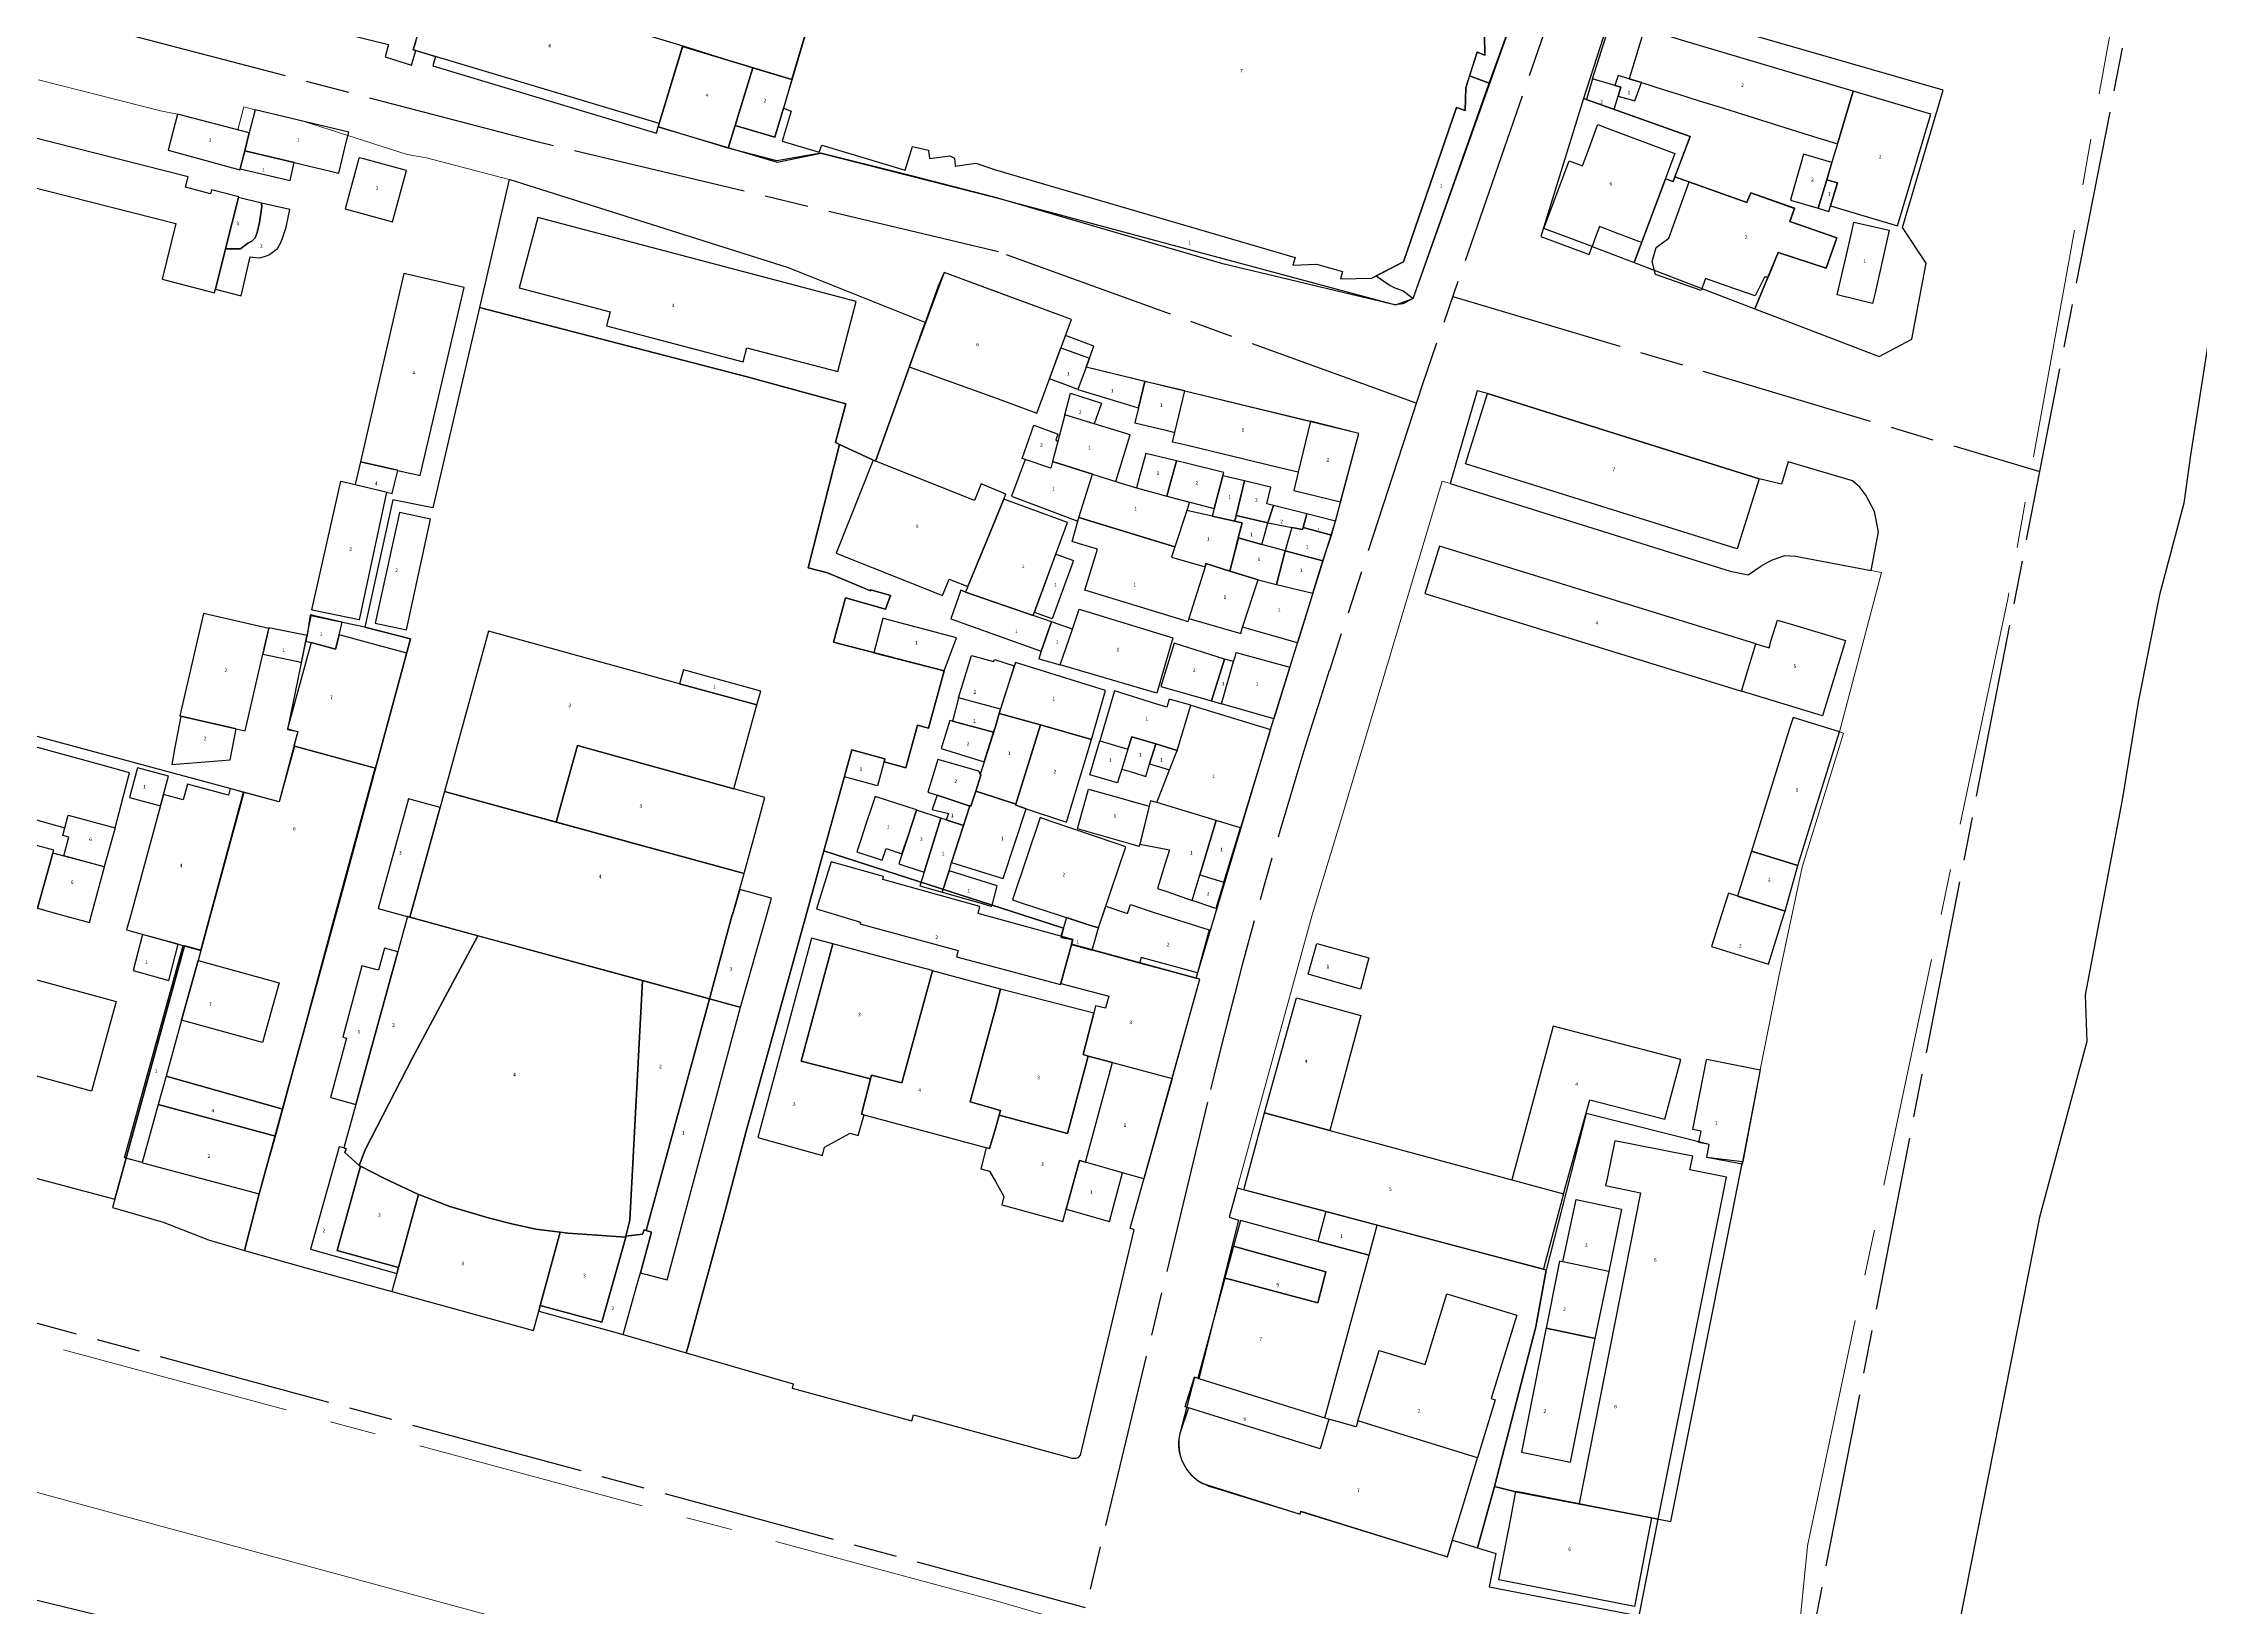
# Model space of a CAD drawing. Header units: millimetres. Extents: x 125232 to 134072, y 142885 to 152835.
# Drawn here: x 130368.9 to 130666, y 146904.5 to 147120.1 of the extents above; entities that cross this region are included whole.
import ezdxf
from ezdxf.enums import TextEntityAlignment as Align

# ---------------------------------------------------------------- set-up
doc = ezdxf.new("R2010")
doc.units = ezdxf.units.MM
doc.linetypes.add('ACAD_ISO08W100', pattern=[36, 24, -3, 6, -3])
doc.linetypes.add('CENTER', pattern=[50.8, 31.75, -6.35, 6.35, -6.35])
for name, color, linetype in [('buildings', 7, 'Continuous'), ('commerce', 10, 'Continuous'), ('commerce and residence', 32, 'Continuous'), ('culture', 21, 'Continuous'), ('industry', 35, 'Continuous'), ('layers', 7, 'Continuous'), ('residence', 2, 'Continuous'), ('residence-bad', 41, 'Continuous'), ('老城北中心线', 7, 'ACAD_ISO08W100')]:
    doc.layers.add(name, color=color, linetype=linetype)
doc.layers.add('school', color=31, linetype='Continuous', lineweight=0)
doc.layers.add('super block', color=6, linetype='CENTER', lineweight=0)
doc.styles.add('层数', font='', dxfattribs={"height": 2})
doc.styles.get('层数').set_extended_font_data('FangSong_GB2312')

msp = doc.modelspace()

# ---------------------------------------------------------------- linework, layer by layer
at = {"layer": 'buildings', "linetype": 'Continuous', "flags": 128}
for points in [[(130570.48, 147131.34), (130567.36, 147121.15), (130567.43, 147118.41), (130566.35, 147118.8), (130565.31, 147115.54), (130568.01, 147114.57), (130571, 147122.75), (130573.72, 147130.31), (130573.34, 147130.43), (130570.48, 147131.34)], [(130453.72, 147109), (130419.83, 147119.15), (130423.06, 147129.89), (130441.8, 147124.24), (130456.94, 147119.68)], [(130585.71, 147126.18), (130592.49, 147124.01), (130592.15, 147122.86), (130591.68, 147121.33), (130589.94, 147121.85), (130589.3, 147121.79), (130587.31, 147115.15), (130585.76, 147115.61), (130585.34, 147114.22), (130582.26, 147115.15)], [(130618.13, 147113.46), (130594.49, 147120.49), (130591.68, 147121.33), (130589.94, 147121.85), (130589.3, 147121.79), (130587.31, 147115.15), (130588.97, 147114.63), (130592.12, 147113.64), (130594.07, 147113.03), (130596.94, 147112.14), (130600.28, 147111.09), (130602.9, 147110.27), (130612.07, 147107.41), (130615.97, 147106.19)], [(130325.65, 147119.46), (130322.59, 147107.38), (130330.01, 147105.5), (130331.02, 147109.44), (130387.11, 147095.21), (130385.25, 147087.57), (130392.46, 147085.69), (130392.58, 147086.19), (130393.99, 147091.72), (130395.78, 147098.79), (130395.81, 147098.91), (130392.05, 147099.86), (130391.92, 147099.33), (130388.45, 147100.21), (130388.81, 147101.64), (130332.68, 147115.89), (130333.11, 147117.57)], [(130466.61, 147116.68), (130464.18, 147108.73), (130463.22, 147105.59), (130453.58, 147108.54), (130453.72, 147109), (130456.94, 147119.68)], [(130466.61, 147116.68), (130471.98, 147115.07), (130470.81, 147111.09), (130469.65, 147107.13), (130464.18, 147108.73)], [(130568.01, 147114.57), (130565.31, 147115.54), (130564.79, 147113.91), (130564.69, 147110.79), (130563.51, 147111.21), (130556.21, 147089.94), (130552.47, 147087.99), (130554.36, 147086.69), (130555.04, 147086.36), (130556.15, 147085.95), (130557.53, 147084.87)], [(130582.26, 147115.15), (130581.41, 147112.32), (130585.22, 147110.95), (130585.78, 147112.78), (130586.15, 147113.98), (130585.34, 147114.22)], [(130588.97, 147114.63), (130587.31, 147115.15), (130585.76, 147115.61), (130585.34, 147114.22), (130586.15, 147113.98), (130585.78, 147112.78), (130588.07, 147112.12)], [(130624.27, 147094.89), (130628.85, 147110.28), (130618.13, 147113.46), (130615.97, 147106.19), (130615.36, 147104.15), (130614.5, 147101.23), (130615.97, 147100.8), (130615.03, 147097.64), (130624.27, 147094.89)], [(130387.36, 147110.3), (130386.09, 147105.32), (130395.95, 147102.61), (130395.99, 147102.77), (130396.62, 147105.24), (130397.23, 147107.7)], [(130398.04, 147110.88), (130397.23, 147107.7), (130396.62, 147105.24), (130403.44, 147103.62), (130409.6, 147102.16), (130410.66, 147106.6), (130410.94, 147107.82)], [(130463.22, 147105.59), (130464.18, 147108.73), (130469.65, 147107.13), (130470.81, 147111.09), (130471.9, 147110.71), (130470.66, 147106.57), (130475.75, 147105.04), (130476.11, 147106.01), (130487.59, 147102.56), (130488.58, 147105.85), (130490.79, 147105.3), (130490.93, 147104.17), (130493.71, 147104.53), (130494.38, 147104.2), (130494.45, 147103.13), (130497.33, 147103.52), (130500, 147102.62), (130541.29, 147090.52), (130540.99, 147089.48), (130544.23, 147089.6), (130547.83, 147088.6), (130547.53, 147087.58), (130551.85, 147087.67), (130552.47, 147087.99), (130554.36, 147086.69), (130555.04, 147086.36), (130556.15, 147085.95), (130557.53, 147084.87), (130556.13, 147084.17), (130555.13, 147084.01), (130554.03, 147084.23), (130552.7, 147084.55), (130549.78, 147085.25), (130531.33, 147089.65), (130500, 147098.81), (130488.27, 147101.85), (130475.98, 147104.92), (130469.91, 147103.86), (130463.22, 147105.59)], [(130589, 147092.62), (130585.83, 147093.81), (130583.2, 147094.79), (130582.76, 147093.62), (130582.18, 147092.07), (130575.55, 147094.55), (130579.03, 147103.85), (130580.86, 147103.16), (130581.77, 147105.6), (130582.81, 147108.39), (130582.98, 147108.84), (130584.26, 147108.36), (130593.58, 147104.87)], [(130403.44, 147103.62), (130396.62, 147105.24), (130396.09, 147103.15), (130395.99, 147102.77), (130402.89, 147101.16)], [(130418.9, 147102.5), (130413.14, 147104.06), (130412.36, 147104.27), (130412.33, 147104.16), (130410.44, 147097.22), (130416.98, 147095.45)], [(130615.21, 147103.64), (130611.31, 147104.77), (130610.89, 147103.31), (130609.69, 147099.13), (130609.49, 147098.42), (130613.34, 147097.32), (130614.5, 147101.23)], [(130597.79, 147087.65), (130597.21, 147085.98), (130590.92, 147088.2), (130590.47, 147090), (130591.02, 147091.93), (130592.77, 147093.21), (130595.56, 147100.98), (130603.51, 147098.1), (130604.04, 147099.46), (130610.07, 147097.29), (130609.44, 147095.51), (130615.9, 147093.25), (130615.44, 147091.96), (130614.42, 147089.09), (130607.8, 147091.23), (130606.42, 147087.83), (130606.4, 147087.83), (130605.94, 147087.83), (130604.63, 147085.24), (130600.81, 147086.59)], [(130615.97, 147100.8), (130614.5, 147101.23), (130613.34, 147097.32), (130614.81, 147096.88), (130615.03, 147097.64)], [(130402.31, 147094.73), (130402.84, 147097.17), (130398.91, 147098.01), (130398.99, 147097.55), (130398.64, 147095.34), (130398.34, 147094), (130398.06, 147093.26), (130397.59, 147092.77), (130397.03, 147092.53), (130396.04, 147091.71), (130393.99, 147091.72), (130392.58, 147086.19), (130396.13, 147085.27), (130397.39, 147090.64), (130398.12, 147090.53), (130398.67, 147090.51), (130399.54, 147090.72), (130400.03, 147090.97), (130401.15, 147091.76), (130401.52, 147092.43), (130401.8, 147093.08)], [(130398.91, 147098.01), (130395.78, 147098.79), (130393.99, 147091.72), (130396.04, 147091.71), (130397.03, 147092.53), (130397.59, 147092.77), (130398.06, 147093.26), (130398.34, 147094), (130398.64, 147095.34), (130398.99, 147097.55)], [(130480.85, 147084.49), (130436.98, 147096.03), (130434.43, 147086.36), (130446.95, 147083.07), (130446.44, 147081.13), (130465.28, 147076.18), (130465.79, 147078.11), (130478.31, 147074.82)], [(130620.82, 147084.2), (130615.96, 147085.4), (130617.35, 147091.51), (130617.99, 147094.29), (130618.25, 147095.42), (130623.12, 147094.31), (130621.15, 147085.67)], [(130488.13, 147075.49), (130500, 147071.21), (130505.71, 147069.1), (130510.47, 147081.99), (130500, 147085.86), (130492.93, 147088.47), (130488.13, 147075.49)], [(130426.83, 147086.4), (130423.3, 147087.22), (130418.55, 147088.33), (130412.56, 147062.39), (130417.68, 147061.22), (130417.69, 147061.21), (130420.79, 147060.5)], [(130511.37, 147072.37), (130510.06, 147072.86), (130507.45, 147073.82), (130509.03, 147078.1), (130512.95, 147076.65), (130512.49, 147075.43)], [(130520.61, 147073.47), (130512.49, 147075.43), (130511.37, 147072.37), (130517.29, 147070.57), (130519.68, 147069.84), (130519.72, 147069.81)], [(130513.59, 147067.64), (130509.55, 147068.87), (130510.33, 147071.83), (130514.61, 147070.49)], [(130524.72, 147066.43), (130526.1, 147072.15), (130520.61, 147073.47), (130519.72, 147069.81), (130519.23, 147067.75), (130523.46, 147066.73)], [(130543.4, 147067.99), (130541.71, 147060.95), (130538.94, 147061.61), (130526.45, 147064.62), (130524.41, 147065.11), (130524.72, 147066.43), (130526.1, 147072.15)], [(130605.21, 147060.05), (130602.18, 147050.41), (130564.76, 147062.13), (130567.78, 147071.78), (130605.21, 147060.05)], [(130507.86, 147062.42), (130513.39, 147060.68), (130516.61, 147059.66), (130518.58, 147066.12), (130513.59, 147067.64), (130509.55, 147068.87), (130508.59, 147065.2)], [(130550.06, 147066.3), (130543.4, 147067.99), (130541.71, 147060.95), (130541.11, 147058.46), (130547.55, 147056.87), (130550.06, 147066.3)], [(130507.62, 147061.53), (130504.09, 147062.71), (130503.69, 147062.85), (130505.31, 147067.45), (130508.28, 147066.34), (130508.6, 147066.22), (130508.33, 147065.4), (130508.59, 147065.2), (130507.86, 147062.42)], [(130417.69, 147061.21), (130417.68, 147061.22), (130414.38, 147061.97), (130412.56, 147062.39), (130411.84, 147059.26), (130416.06, 147058.24), (130416.13, 147058.22), (130416.92, 147058.03), (130417.25, 147059.38)], [(130478.08, 147049.82), (130492.72, 147043.98), (130493.62, 147046.23), (130496.2, 147045.2), (130500, 147054.46), (130501.45, 147057.94), (130498.06, 147059.36), (130497.14, 147057.06), (130483.18, 147062.62), (130478.08, 147049.82)], [(130513.39, 147060.68), (130507.86, 147062.42), (130507.62, 147061.53), (130504.09, 147062.71), (130502.24, 147057.65), (130511.37, 147054.22), (130511.51, 147054.72)], [(130523.63, 147057.67), (130524.96, 147062.52), (130520.74, 147063.55), (130519.92, 147060.57), (130519.43, 147058.79)], [(130531.46, 147060.93), (130526.46, 147062.15), (130524.96, 147062.52), (130523.63, 147057.67), (130530.15, 147055.97), (130531.34, 147060.47)], [(130416.13, 147058.22), (130412.39, 147040.61), (130406.13, 147041.93), (130405.88, 147041.98), (130409.87, 147059.74), (130411.84, 147059.26), (130416.06, 147058.24)], [(130511.51, 147054.72), (130513.39, 147060.68), (130516.61, 147059.66), (130517.15, 147059.49), (130519.43, 147058.79), (130523.63, 147057.67), (130526.74, 147056.84), (130526.37, 147055.69), (130524.72, 147050.66)], [(130534.33, 147059.76), (130531.34, 147060.47), (130530.15, 147055.97), (130529.85, 147054.9), (130532.98, 147054.2), (130533.17, 147055.01)], [(130538.33, 147056.38), (130537.41, 147056.62), (130537.92, 147058.9), (130536.75, 147059.18), (130534.33, 147059.76), (130533.17, 147055.01), (130537.53, 147054)], [(130496.2, 147045.2), (130495.9, 147044.43), (130505.23, 147041.2), (130509.94, 147054.03), (130501.16, 147057.24), (130500, 147054.46), (130496.2, 147045.2)], [(130542.32, 147053.08), (130542.39, 147053.35), (130542.89, 147055.22), (130538.33, 147056.38), (130537.53, 147054), (130542.32, 147053.08)], [(130418.89, 147039.23), (130422.22, 147054.49), (130417.92, 147055.43), (130414.59, 147040.17)], [(130511.51, 147054.72), (130524.72, 147050.66), (130524.25, 147049.27), (130528.88, 147047.93), (130526.66, 147040.81), (130526.52, 147040.36), (130526.02, 147040.51), (130512.34, 147044.71), (130514.08, 147050.35), (130511.61, 147051.11), (130510.6, 147051.42), (130511.37, 147054.22)], [(130532.29, 147047.35), (130532.97, 147050), (130533.46, 147051.91), (130533.99, 147053.97), (130532.98, 147054.2), (130529.85, 147054.9), (130526.37, 147055.69), (130524.72, 147050.66), (130524.25, 147049.27), (130528.88, 147047.93), (130529.01, 147048.37)], [(130537.53, 147054), (130533.17, 147055.01), (130532.98, 147054.2), (130533.99, 147053.97), (130533.46, 147051.91), (130536.7, 147051.02), (130537.05, 147052.27)], [(130546.28, 147052.31), (130542.39, 147053.35), (130542.32, 147053.08), (130540.82, 147053.34), (130540.3, 147051.48), (130539.93, 147050.13), (130545.12, 147048.76)], [(130546.85, 147054.23), (130542.89, 147055.22), (130542.39, 147053.35), (130546.28, 147052.31)], [(130539.93, 147050.13), (130536.7, 147051.02), (130533.47, 147051.91), (130532.97, 147050), (130532.29, 147047.35), (130536.21, 147046.13), (130538.73, 147045.51)], [(130545.12, 147048.76), (130539.93, 147050.13), (130538.73, 147045.51), (130543.73, 147044.28)], [(130604.75, 147037.3), (130561.18, 147050.77), (130559.17, 147044.26), (130602.77, 147030.78)], [(130508.34, 147049.66), (130510.75, 147048.78), (130509.57, 147045.56), (130507.81, 147040.77), (130505.4, 147041.65)], [(130526.66, 147040.81), (130533.83, 147038.75), (130534.05, 147039.63), (130536.21, 147046.13), (130532.29, 147047.35), (130529.01, 147048.37), (130528.88, 147047.93)], [(130493.87, 147040.74), (130500, 147038.55), (130506.32, 147036.29), (130507.72, 147040.34), (130495.9, 147044.43), (130495.26, 147044.69), (130493.87, 147040.74)], [(130536.21, 147046.13), (130538.73, 147045.51), (130543.73, 147044.28), (130541.6, 147037.45), (130534.05, 147039.63)], [(130387.69, 147027.4), (130387.84, 147027.37), (130395.43, 147025.63), (130396.7, 147025.34), (130399.12, 147035.9), (130399.93, 147039.43), (130390.92, 147041.5)], [(130410.05, 147040.32), (130406.42, 147041.13), (130405.92, 147041.25), (130405.67, 147041.3), (130405.57, 147040.99), (130405.2, 147038.45), (130405.14, 147038.18), (130405.04, 147037.7), (130405.75, 147037.5), (130409.12, 147036.59), (130409.65, 147038.56)], [(130524.44, 147038.15), (130522.22, 147030.53), (130508.92, 147034.41), (130510.62, 147039.33), (130511.54, 147042.08)], [(130405.14, 147038.18), (130405.2, 147038.45), (130399.96, 147039.54), (130399.12, 147035.9), (130403.75, 147034.91), (130404.44, 147034.76)], [(130403.39, 147023.25), (130403.48, 147023.23), (130414.64, 147020.19), (130418.95, 147036.03), (130409.65, 147038.56), (130409.12, 147036.59), (130405.75, 147037.5), (130402.52, 147025.61), (130403.92, 147025.22)], [(130467.16, 147028.9), (130456.52, 147031.82), (130430.19, 147039.05), (130424.13, 147016.99), (130439.53, 147012.76), (130442.43, 147023.31), (130463.99, 147017.34)], [(130492.94, 147033.59), (130494.66, 147038.14), (130484.59, 147040.81), (130484.51, 147040.83), (130483.27, 147036.1)], [(130510.62, 147039.33), (130507.72, 147040.34), (130506.32, 147036.29), (130505.99, 147035.26), (130508.92, 147034.41)], [(130607.72, 147040.6), (130609.94, 147039.93), (130617.07, 147037.76), (130613.91, 147027.39), (130602.77, 147030.78), (130604.75, 147037.3), (130606.55, 147036.76), (130606.87, 147037.81), (130607.72, 147040.6)], [(130496.73, 147035.7), (130499.76, 147034.88), (130499.86, 147035.18), (130502.61, 147034.3), (130500.71, 147028.33), (130494.93, 147029.86)], [(130531.58, 147035.22), (130524.65, 147037.39), (130522.79, 147031.46), (130529.77, 147029.45)], [(130529.77, 147029.45), (130531.14, 147029.06), (130532.81, 147034.87), (130531.58, 147035.22)], [(130540.56, 147034.12), (130538.35, 147026.99), (130531.14, 147029.06), (130532.81, 147034.87), (130533.01, 147035.53), (130533.18, 147036.14)], [(130457.05, 147033.74), (130456.52, 147031.82), (130467.16, 147028.9), (130467.69, 147030.82)], [(130513.24, 147024.15), (130515.19, 147030.91), (130502.78, 147034.76), (130501.41, 147030.53), (130500.91, 147028.96), (130500.71, 147028.33), (130500.51, 147027.74), (130506.21, 147026.14)], [(130340.05, 147022.48), (130346.58, 147020.66), (130346.16, 147019.15), (130371.85, 147011.95), (130372.32, 147013.7), (130378.78, 147011.97), (130380.73, 147019.57), (130377, 147020.59), (130347.43, 147028.68), (130346.04, 147029.06), (130342.14, 147030.13)], [(130494.09, 147026.67), (130499.75, 147025.17), (130500, 147025.93), (130500.51, 147027.74), (130500.71, 147028.33), (130494.93, 147029.86), (130494.09, 147026.67)], [(130526.91, 147028.88), (130523.96, 147029.71), (130523.62, 147028.6), (130522.25, 147029.03), (130516.43, 147030.83), (130514.39, 147023.96), (130518.25, 147022.79), (130518.78, 147024.53), (130522.08, 147023.53), (130525.02, 147022.63)], [(130395.43, 147025.63), (130387.84, 147027.37), (130386.97, 147022.83), (130386.56, 147020.71), (130394.61, 147021.36)], [(130499.76, 147025.17), (130494.09, 147026.67), (130493.74, 147026.76), (130492.55, 147022.9), (130498.45, 147021.06)], [(130497.29, 147017.03), (130500, 147016.14), (130502.83, 147015.21), (130506.21, 147026.14), (130500.51, 147027.74), (130500, 147025.93), (130498.22, 147020.33), (130497.93, 147019.38), (130498.01, 147019.24), (130497.29, 147017.03)], [(130513.24, 147024.15), (130506.21, 147026.14), (130502.83, 147015.21), (130502.8, 147015.1), (130504.26, 147014.61), (130509.78, 147012.77)], [(130537.9, 147025.54), (130533.77, 147011.96), (130530.42, 147012.97), (130522.23, 147015.45), (130523.97, 147019.95), (130525.02, 147022.63), (130526.91, 147028.88)], [(130616.25, 147025.2), (130609.86, 147027.18), (130609.34, 147025.51), (130604.15, 147008.74), (130610.54, 147006.77)], [(130387.93, 146985.49), (130385.8, 146977.77), (130401.86, 146973.22), (130409.08, 147000), (130414.6, 147020.17), (130403.48, 147023.21), (130401.38, 147015.54), (130396.55, 147016.86), (130396.54, 147016.84), (130396.52, 147016.85), (130391.92, 147000), (130390.19, 146993.7), (130401.35, 146990.62), (130399.09, 146982.41), (130387.93, 146985.49)], [(130468.26, 147016.15), (130463.99, 147017.34), (130442.43, 147023.31), (130439.53, 147012.76), (130465.39, 147005.66), (130465.45, 147005.86), (130466.87, 147011.07)], [(130518.25, 147022.79), (130517.42, 147020.07), (130517.07, 147018.94), (130516.84, 147018.18), (130513, 147019.28), (130514.39, 147023.96)], [(130522.08, 147023.53), (130518.78, 147024.53), (130518.25, 147022.79), (130517.42, 147020.07), (130519.04, 147019.58), (130520.71, 147019.06), (130521.24, 147020.79)], [(130521.24, 147020.79), (130523.97, 147019.95), (130525.02, 147022.63), (130522.08, 147023.53)], [(130381.86, 147020.24), (130380.74, 147016.16), (130385, 147015), (130385.42, 147016.56), (130386.11, 147019.08)], [(130480.25, 147022.73), (130484.79, 147021.49), (130483.77, 147017.78), (130479.23, 147019.02)], [(130498.01, 147019.24), (130497.93, 147019.38), (130497.71, 147019.8), (130492.08, 147021.38), (130490.7, 147016.88), (130492, 147016.46), (130496.39, 147015.02), (130496.49, 147014.99), (130496.62, 147014.95), (130497.29, 147017.03)], [(130380.36, 146997.9), (130390.57, 146995.09), (130391.22, 146997.48), (130391.23, 146997.48), (130391.92, 147000), (130396.52, 147016.85), (130394.63, 147017.38), (130394.37, 147016.47), (130388.76, 147018), (130388.16, 147015.82), (130385.42, 147016.56), (130380.94, 147000), (130380.36, 146997.9)], [(130512.83, 147017.3), (130517.45, 147016), (130518.71, 147015.65), (130521.19, 147014.95), (130519.79, 147009.39), (130518.72, 147009.7), (130511.33, 147011.84), (130512.83, 147017.3)], [(130345.78, 147015.56), (130345.68, 147015.19), (130343.45, 147006.98), (130343.43, 147006.94), (130347.2, 147005.87), (130364.09, 147001.11), (130364.24, 147001.07), (130364.47, 147001.93), (130365.63, 147001.6), (130368.06, 147000.92), (130370.2, 147008.49), (130370.31, 147008.88)], [(130415.02, 147000.86), (130418.15, 147000), (130419.37, 146999.66), (130419.47, 147000), (130423.53, 147014.78), (130419.17, 147015.98), (130415.02, 147000.86)], [(130419.37, 146999.66), (130460.61, 146988.41), (130463.77, 147000), (130463.81, 147000), (130465.39, 147005.66), (130424.13, 147016.99), (130419.47, 147000), (130419.37, 146999.66)], [(130487.94, 147010.74), (130489.14, 147014.41), (130489.14, 147014.43), (130483.43, 147016.29), (130482.93, 147014.78), (130482.18, 147012.49), (130481.55, 147010.59), (130480.91, 147008.66), (130484.42, 147007.5), (130484.95, 147009.12), (130487.14, 147008.38)], [(130492.5, 147013.32), (130489.14, 147014.41), (130487.94, 147010.74), (130486.72, 147007), (130490.18, 147005.87)], [(130496.49, 147014.99), (130496.39, 147015.02), (130492, 147016.46), (130491.31, 147014.52), (130493.54, 147013.95), (130493.23, 147013.08), (130495.62, 147012.29)], [(130493.97, 147007.21), (130493.98, 147007.2), (130500, 147005.33), (130501.06, 147005), (130504.26, 147014.61), (130502.8, 147015.1), (130502.82, 147015.21), (130500, 147016.14), (130497.29, 147017.03), (130496.62, 147014.95), (130496.49, 147014.99), (130493.97, 147007.21)], [(130530.42, 147012.97), (130522.23, 147015.45), (130521.38, 147015.69), (130521.19, 147014.95), (130519.88, 147009.7), (130520.85, 147009.52), (130523.99, 147008.93), (130523.41, 147007.06), (130522.32, 147003.62), (130523.6, 147003.18), (130527.1, 147001.98), (130528.17, 147005.52)], [(130378.43, 147010.67), (130377.28, 147006.61), (130371.69, 147008.1), (130372.39, 147010.68), (130371.57, 147010.9), (130371.85, 147011.95), (130372.32, 147013.7), (130378.78, 147011.97)], [(130493.46, 147005.5), (130493.63, 147006.06), (130493.98, 147007.2), (130493.97, 147007.21), (130495.62, 147012.29), (130493.23, 147013.08), (130492.5, 147013.32), (130490.18, 147005.87), (130489.59, 147003.96), (130492.69, 147003.09)], [(130517.99, 147009.36), (130516.63, 147009.82), (130507.55, 147012.91), (130506.19, 147013.38), (130502.34, 147002.06), (130503.7, 147001.61), (130508.63, 147000), (130512.84, 146998.62), (130514.21, 146998.18), (130514.8, 147000)], [(130531.47, 147004.5), (130533.77, 147011.96), (130530.42, 147012.97), (130528.17, 147005.52)], [(130368.06, 147000.92), (130371.32, 147000), (130375.23, 146998.94), (130375.53, 147000), (130377.29, 147006.6), (130370.2, 147008.49), (130368.06, 147000.92)], [(130604.15, 147008.74), (130602.2, 147002.58), (130608.76, 147000.5), (130610.54, 147006.77)], [(130475.37, 147000.8), (130481.43, 146999), (130481.35, 146998.76), (130494.89, 146995.09), (130494.66, 146994.21), (130500, 146992.78), (130508.99, 146990.38), (130510.48, 146995.89), (130510.66, 146996.57), (130497.63, 147000.16), (130497.87, 147001.12), (130484.5, 147004.86), (130484.61, 147005.29), (130477.37, 147007.3), (130475.37, 147000.8)], [(130492.69, 147003.09), (130498.05, 147001.59), (130499.52, 147001.13), (130500.27, 147003.99), (130500.27, 147003.99), (130493.63, 147006.06), (130493.46, 147005.5), (130492.69, 147003.09)], [(130528.17, 147005.52), (130531.47, 147004.5), (130530.35, 147000.87), (130527.1, 147001.98)], [(130460.61, 146988.41), (130464.13, 146987.47), (130464.88, 146987.26), (130464.92, 146987.25), (130468.52, 147000), (130468.52, 147000), (130469.16, 147002.3), (130464.79, 147003.5), (130463.81, 147000), (130463.77, 147000), (130460.61, 146988.41)], [(130600.01, 147000), (130598.61, 146995.62), (130606.47, 146993.17), (130608.6, 147000), (130608.76, 147000.5), (130600.95, 147002.97), (130600.01, 147000)], [(130345.49, 146983.91), (130324.37, 146989.69), (130327.18, 147000), (130327.73, 147002), (130335.06, 147000), (130378.9, 146988.04), (130375.54, 146975.72), (130354.37, 146981.48), (130354.38, 146981.5), (130345.49, 146983.91)], [(130419.75, 146980.3), (130428.73, 146997.1), (130419.37, 146999.66), (130419.02, 146999.75), (130418.1, 146996.42), (130417.69, 146994.91), (130411.9, 146973.87), (130410.25, 146967.87), (130410.59, 146967.77), (130410.43, 146967.23), (130412.38, 146965.47), (130413.21, 146967.62)], [(130514.21, 146998.18), (130512.84, 146998.62), (130509.79, 146999.62), (130509.03, 146997.02), (130510.66, 146996.57), (130510.48, 146995.89), (130513.33, 146995.12)], [(130515.2, 147001.16), (130518.18, 147000.15), (130518.61, 147001.43), (130521.85, 147000.33), (130529.44, 146997.91), (130527.85, 146992.02), (130520.07, 146994.12), (130519.87, 146993.35), (130513.33, 146995.12), (130514.21, 146998.18)], [(130387.46, 146995.95), (130382.56, 146997.29), (130381.27, 146992.3), (130386.15, 146990.95)], [(130451.39, 146990.93), (130428.73, 146997.1), (130419.75, 146980.3), (130413.21, 146967.62), (130412.38, 146965.47), (130412.56, 146965.38), (130415.78, 146963.72), (130420.57, 146961.46), (130420.62, 146961.44), (130424.89, 146959.82), (130430.34, 146958.18), (130433.57, 146957.39), (130436.73, 146956.7), (130440.07, 146956.27), (130441.14, 146956.13), (130449.09, 146955.58), (130449.13, 146955.74), (130449.68, 146957.92)], [(130482.81, 146977.39), (130473.26, 146979.83), (130477.62, 146995.97), (130474.68, 146996.76), (130467.3, 146969.31), (130476.18, 146966.84), (130476.47, 146968), (130480.02, 146969.93), (130481.11, 146969.59), (130481.91, 146972.46), (130481.57, 146972.55)], [(130388.16, 146995.76), (130390.57, 146995.09), (130390.19, 146993.7), (130387.93, 146985.49), (130385.8, 146977.77), (130384.72, 146973.87), (130382.51, 146965.85), (130380.06, 146966.51)], [(130399.09, 146982.41), (130387.93, 146985.49), (130390.19, 146993.7), (130401.35, 146990.62)], [(130417.69, 146994.91), (130415.87, 146995.41), (130415.03, 146992.37), (130412.77, 146992.96), (130410.15, 146983.15), (130410.65, 146983.01), (130408.44, 146974.83), (130408.46, 146974.82), (130411.9, 146973.87)], [(130491.34, 146992.3), (130488.35, 146993.1), (130477.62, 146995.97), (130473.26, 146979.83), (130482.81, 146977.39), (130482.94, 146977.92), (130487.14, 146976.86), (130491.34, 146992.29)], [(130510.48, 146995.89), (130509.03, 146990.52), (130515.62, 146988.8), (130515.18, 146987.12), (130513.81, 146987.47), (130513.55, 146986.46), (130512.08, 146980.73), (130512.79, 146980.54), (130516.14, 146979.64), (130524.33, 146977.43), (130528.15, 146991.11), (130519.87, 146993.35), (130513.33, 146995.12)], [(130544.26, 146996.02), (130551.46, 146994.07), (130550.29, 146989.76), (130543.08, 146991.81)], [(130460.61, 146988.41), (130451.39, 146990.93), (130449.68, 146957.92), (130449.13, 146955.74), (130451.41, 146956.02), (130451.62, 146956.6), (130451.92, 146956.5)], [(130481.57, 146972.55), (130499.2, 146967.78), (130500, 146970.57), (130500.7, 146973.05), (130496.55, 146974.21), (130500, 146987.05), (130500.73, 146989.76), (130491.34, 146992.29), (130487.14, 146976.86), (130485.28, 146977.32), (130482.94, 146977.92), (130481.57, 146972.55)], [(130464.92, 146987.25), (130464.13, 146987.47), (130460.61, 146988.41), (130451.92, 146956.5), (130452.66, 146956.28), (130451.11, 146950.68), (130451.4, 146950.6), (130452.06, 146950.42), (130452.31, 146950.36), (130454.78, 146949.69)], [(130496.55, 146974.21), (130500.7, 146973.05), (130500.51, 146972.38), (130509.95, 146969.86), (130512.79, 146980.54), (130512.08, 146980.73), (130513.55, 146986.46), (130500.73, 146989.76), (130500, 146987.05), (130496.55, 146974.21)], [(130537.09, 146972.71), (130541.46, 146988.55), (130550.35, 146986.1), (130546.07, 146970.28)], [(130578.26, 146961.57), (130581.88, 146974.52), (130592.21, 146971.83), (130594.4, 146980.04), (130576.84, 146984.67), (130574.63, 146976.43), (130571.14, 146963.49)], [(130500.88, 146960.06), (130509.3, 146957.76), (130511.57, 146966.14), (130512.43, 146965.9), (130516.14, 146979.64), (130512.79, 146980.54), (130509.95, 146969.86), (130500.51, 146972.38), (130500, 146970.57), (130499.2, 146967.78), (130498.75, 146967.9), (130497.99, 146965.01), (130499.19, 146964.69), (130500, 146963.25), (130501.16, 146961.19), (130500.88, 146960.06)], [(130512.43, 146965.9), (130516.14, 146979.64), (130524.33, 146977.43), (130520.47, 146963.62), (130517.53, 146964.45)], [(130597.96, 146980), (130597.97, 146980.1), (130605.33, 146978.65), (130602.97, 146966.24), (130602.86, 146965.65), (130598, 146966.57), (130598.33, 146968.33), (130596.88, 146968.63), (130597.2, 146970.21), (130596.07, 146970.43)], [(130401.86, 146973.22), (130385.8, 146977.77), (130384.72, 146973.87), (130400.85, 146969.5)], [(130400.85, 146969.5), (130384.72, 146973.87), (130382.51, 146965.85), (130382.72, 146965.8), (130398.6, 146961.54)], [(130578.26, 146961.57), (130575.56, 146951.4), (130575.5, 146951.16), (130567.62, 146953.25), (130552.58, 146957.24), (130545.52, 146959.11), (130534.22, 146962.11), (130537.09, 146972.71), (130546.07, 146970.28), (130568.41, 146964.23), (130571.14, 146963.49)], [(130412.56, 146965.38), (130412.38, 146965.47), (130410.43, 146967.23), (130410.59, 146967.77), (130410.25, 146967.87), (130409.61, 146968.04), (130405.66, 146953.94), (130417.55, 146950.59), (130417.78, 146951.42), (130409.36, 146953.74)], [(130600.69, 146963.84), (130595.66, 146964.85), (130596.04, 146966.73), (130594.86, 146966.96), (130585.32, 146968.87), (130584.24, 146963.65), (130584.04, 146962.71), (130588.87, 146961.7), (130580.39, 146918.89), (130590.37, 146916.94), (130591.28, 146916.76)], [(130420.57, 146961.46), (130415.78, 146963.72), (130412.56, 146965.38), (130409.36, 146953.74), (130417.78, 146951.42)], [(130517.53, 146964.45), (130512.43, 146965.9), (130511.57, 146966.14), (130509.75, 146959.43), (130515.72, 146957.76)], [(130440.07, 146956.27), (130436.73, 146956.7), (130433.57, 146957.39), (130430.34, 146958.18), (130424.89, 146959.82), (130420.62, 146961.44), (130420.57, 146961.46), (130417.78, 146951.42), (130417.55, 146950.59), (130416.86, 146948.09), (130436.4, 146942.73), (130437.11, 146945.37), (130437.33, 146946.18)], [(130584.49, 146950.87), (130578.16, 146952.17), (130579.99, 146960.76), (130586.24, 146959.44)], [(130551.48, 146953.11), (130544.43, 146955.01), (130533.75, 146957.88), (130532.8, 146954.33), (130533.77, 146954.07), (130545.53, 146950.82), (130544.41, 146946.52), (130532.55, 146949.73), (130531.62, 146949.96), (130527.89, 146936.15), (130528.14, 146936.08), (130545.37, 146930.69)], [(130551.48, 146953.11), (130552.58, 146957.24), (130545.52, 146959.11), (130544.43, 146955.01)], [(130452.66, 146956.28), (130451.92, 146956.5), (130451.62, 146956.6), (130451.41, 146956.02), (130449.13, 146955.74), (130449.09, 146955.58), (130445.79, 146943.86), (130437.33, 146946.18), (130437.11, 146945.37), (130448.76, 146942.16), (130450.59, 146948.78), (130451.11, 146950.68)], [(130449.09, 146955.58), (130441.14, 146956.13), (130440.07, 146956.27), (130437.33, 146946.18), (130445.79, 146943.86)], [(130545.53, 146950.82), (130533.77, 146954.07), (130532.8, 146954.33), (130531.62, 146949.96), (130532.55, 146949.73), (130544.41, 146946.52)], [(130577.68, 146952.27), (130577.41, 146950.92), (130575.85, 146943.07), (130582.62, 146941.64), (130584.52, 146950.86), (130584.49, 146950.87), (130578.16, 146952.17)], [(130559.18, 146938.03), (130562.18, 146947.77), (130571.84, 146944.85), (130571.6, 146944.09), (130568.27, 146933.37), (130568.83, 146933.17), (130566.4, 146925.19), (130549.94, 146930.3), (130552.88, 146939.98)], [(130582.62, 146941.64), (130575.85, 146943.07), (130575.81, 146942.9), (130572.45, 146925.96), (130574.07, 146925.64), (130579.23, 146924.61)], [(130545.94, 146930.51), (130544.74, 146926.42), (130526.6, 146932.09), (130526.15, 146932.23), (130526.39, 146933), (130527.41, 146936.3), (130527.89, 146936.15), (130528.14, 146936.08), (130545.37, 146930.69)], [(130566.4, 146925.18), (130549.94, 146930.3), (130549.67, 146929.45), (130545.94, 146930.51), (130544.74, 146926.42), (130526.6, 146932.09), (130525.41, 146928.54), (130525.3, 146928.05), (130525.26, 146927.65), (130525.26, 146927), (130525.32, 146926.3), (130525.46, 146925.51), (130525.7, 146924.8), (130526.04, 146924.12), (130526.43, 146923.48), (130526.83, 146923.02), (130527.32, 146922.52), (130527.8, 146922.13), (130528.29, 146921.8), (130528.83, 146921.54), (130529.38, 146921.28), (130529.89, 146921.16), (130541.96, 146917.43), (130542.07, 146917.81), (130562.25, 146911.57), (130562.91, 146913.74), (130564.42, 146918.69)], [(130590.37, 146916.94), (130588.02, 146904.73), (130569.36, 146908.37), (130570.98, 146916.83), (130571.7, 146920.58), (130572.91, 146920.35), (130580.39, 146918.89)], [(130354.52, 146908.78), (130354.33, 146908.01), (130352.09, 146908.55), (130351.09, 146908.8), (130349.49, 146902.04), (130410.67, 146887.22), (130412.1, 146893.48), (130408.97, 146894.2), (130409.27, 146895.53)]]:
    msp.add_lwpolyline(points, close=True, dxfattribs=at)
msp.add_lwpolyline([(130476.36, 147129.87), (130470.81, 147111.09), (130471.9, 147110.71), (130470.66, 147106.57), (130470.66, 147106.57), (130475.75, 147105.04), (130476.11, 147106.01), (130487.59, 147102.56), (130488.58, 147105.85), (130490.79, 147105.3), (130490.93, 147104.17), (130493.71, 147104.53), (130494.38, 147104.2), (130494.45, 147103.13), (130497.33, 147103.52), (130500, 147102.62), (130541.29, 147090.52), (130540.99, 147089.48), (130544.23, 147089.6), (130547.83, 147088.6), (130547.53, 147087.58), (130551.85, 147087.67), (130556.21, 147089.94), (130563.51, 147111.21), (130564.69, 147110.79), (130564.79, 147113.91), (130566.35, 147118.8), (130567.43, 147118.41), (130567.36, 147121.15)], dxfattribs=at)
at = {"layer": 'commerce'}
for points in [[(130476.36, 147129.87), (130471.98, 147115.06), (130456.92, 147119.61), (130453.58, 147108.54), (130469.94, 147103.67), (130475.98, 147104.92), (130500, 147098.81), (130555.13, 147084.01), (130557.53, 147084.87), (130573.72, 147130.31)], [(130670.8, 147102.85), (130664.62, 147063.3), (130663.67, 147056.68), (130660.34, 147044.09), (130657.38, 147029.28), (130655.2, 147015.83), (130650.08, 146988.98), (130650.32, 146982.54), (130643.8, 146958.34), (130632.73, 146902.37), (130635.03, 146886.96), (130642.6, 146882.64), (130649.62, 146876.76), (130677.48, 146871.46)]]:
    msp.add_lwpolyline(points, dxfattribs=at)
for points in [[(130471.52, 147089.12), (130433.05, 147101.29), (130428.95, 147083.67), (130465.8, 147074.08), (130479.43, 147070.37), (130478, 147065.04), (130478.53, 147064.79), (130483.49, 147062.5), (130487.25, 147072.96), (130490.34, 147081.59)], [(130410.04, 147003.22), (130417.59, 147031.02), (130419.46, 147038), (130413.14, 147039.63), (130405.71, 147041.18), (130402.5, 147025.52), (130403.92, 147025.22), (130401.38, 147015.54), (130396.44, 147016.89), (130390.57, 146995.1), (130388.31, 146995.72), (130378.73, 146960.84), (130378.43, 146959.67), (130385.39, 146957.67), (130391.62, 146955.21), (130396.6, 146953.76), (130398.6, 146961.54)]]:
    msp.add_lwpolyline(points, close=True, dxfattribs=at)
at = {"layer": 'commerce and residence'}
for points in [[(130630.52, 147113.61), (130585.53, 147126.6), (130581, 147112.46), (130595.67, 147107.2), (130593.6, 147101.66), (130603.51, 147098.1), (130604.04, 147099.46), (130610.08, 147097.31), (130609.44, 147095.51), (130615.9, 147093.25), (130614.42, 147089.09), (130607.8, 147091.23), (130604.6, 147083.47), (130621.71, 147076.91), (130626.2, 147079.27), (130628.19, 147089.75), (130624.94, 147094.69)], [(130591.28, 146916.74), (130571.68, 146920.49), (130568.73, 146921.26), (130566.42, 146912.79), (130568.94, 146912.02), (130568, 146907.43), (130588.69, 146903.42)]]:
    msp.add_lwpolyline(points, close=True, dxfattribs=at)
at = {"layer": 'culture'}
for points in [[(130492.94, 147033.59), (130477.73, 147037.57), (130479.34, 147043.64), (130484.86, 147042.08), (130485.56, 147043.99), (130482.87, 147044.78), (130482.82, 147044.62), (130476.89, 147047.11), (130474.2, 147047.79), (130478.53, 147064.79), (130478, 147065.04), (130479.43, 147070.37), (130465.8, 147074.08), (130428.95, 147083.67), (130422.52, 147056.05), (130417.01, 147057.17), (130413.14, 147039.63), (130419.46, 147038), (130417.59, 147031.02), (130410.04, 147003.22), (130398.6, 146961.54), (130396.6, 146953.76), (130405.04, 146951.38), (130416.86, 146948.09), (130436.4, 146942.73), (130437.11, 146945.37), (130448.76, 146942.16), (130457.43, 146939.66), (130457.64, 146940.38), (130462.84, 146959.4), (130465.7, 146970.21), (130471.6, 146991.47), (130476.48, 147009.12), (130480.25, 147022.73), (130484.79, 147021.49), (130484.67, 147021.05), (130487.69, 147020.22), (130489.29, 147026.11), (130490.78, 147025.7)], [(130396.44, 147016.87), (130331.22, 147034.45), (130330.73, 147031.6), (130330.97, 147031.54), (130321.37, 146990.59), (130319.98, 146984.58), (130321.9, 146984), (130319.64, 146976.53), (130378.73, 146960.84), (130388.31, 146995.72), (130390.57, 146995.1)], [(130528.15, 146991.11), (130527.64, 146991.25), (130510.51, 146995.96), (130510.64, 146996.58), (130509.06, 146996.87), (130509.37, 146998.13), (130476.4, 147008.82), (130471.6, 146991.47), (130465.7, 146970.21), (130462.84, 146959.4), (130457.64, 146940.38), (130457.43, 146939.66), (130472.17, 146935.4), (130472, 146934.79), (130488.49, 146930.27), (130488.71, 146931.1), (130510.57, 146925.14), (130511.07, 146925.12), (130511.46, 146925.23), (130511.72, 146925.55), (130519.14, 146956.61), (130518.57, 146956.83)]]:
    msp.add_lwpolyline(points, close=True, dxfattribs=at)
msp.add_lwpolyline([(130574.43, 146943.22), (130575.86, 146951.06), (130533.29, 146962.33), (130532.18, 146958.32), (130533.51, 146957.95), (130528.02, 146936.11), (130527.41, 146936.3), (130525.35, 146928.3, 0.333529), (130528.56, 146921.67), (130541.96, 146917.43), (130542.08, 146917.82), (130562.25, 146911.57), (130562.95, 146913.86), (130566.42, 146912.79), (130568.73, 146921.26)], format="xyb", close=True, dxfattribs=at)
at = {"layer": 'industry'}
msp.add_lwpolyline([(130420.18, 147120.35), (130419.83, 147119.15), (130420.18, 147119.05), (130422.9, 147118.23), (130422.51, 147116.93), (130453.31, 147107.66), (130453.58, 147108.54), (130456.92, 147119.61), (130471.98, 147115.06), (130476.36, 147129.87)], dxfattribs=at)
at = {"layer": 'residence'}
msp.add_lwpolyline([(130567.78, 147071.78), (130566.34, 147072.17), (130562.66, 147059.41), (130601.22, 147047.33), (130603.67, 147046.82), (130605.44, 147048.03), (130606.39, 147048.55), (130607.01, 147048.88), (130608.73, 147049.48), (130610.19, 147049.39), (130620.64, 147047.43), (130621.61, 147052.73), (130621.1, 147055.55), (130619.88, 147057.8), (130619.05, 147058.92), (130618.07, 147059.77), (130609.18, 147062.37), (130608.29, 147059.32), (130605.21, 147060.05)], close=True, dxfattribs=at)
at = {"layer": 'residence-bad'}
msp.add_lwpolyline([(130403.18, 147123.16), (130416.4, 147119.86), (130415.97, 147118.16), (130419.58, 147117.05), (130420.18, 147119.05), (130419.83, 147119.15), (130420.18, 147120.35)], dxfattribs=at)
for points in [[(130592.28, 147101.39), (130593.35, 147100.99), (130595.67, 147107.2), (130581, 147112.46), (130575.13, 147093.43), (130581.76, 147090.95), (130582.18, 147092.07), (130587.96, 147089.85)], [(130609.44, 147095.51), (130610.08, 147097.31), (130604.04, 147099.46), (130603.51, 147098.1), (130593.6, 147101.66), (130593.35, 147100.99), (130592.28, 147101.39), (130587.96, 147089.85), (130604.6, 147083.47), (130607.8, 147091.23), (130614.42, 147089.09), (130615.9, 147093.25)], [(130546.85, 147054.23), (130550.06, 147066.3), (130512.49, 147075.43), (130513.57, 147078.34), (130509.66, 147079.79), (130510.47, 147081.99), (130492.93, 147088.47), (130492.13, 147086.57), (130487.25, 147072.96), (130483.49, 147062.5), (130478.53, 147064.79), (130474.2, 147047.79), (130476.89, 147047.11), (130482.82, 147044.62), (130482.87, 147044.78), (130485.56, 147043.99), (130484.86, 147042.08), (130479.34, 147043.64), (130477.73, 147037.57), (130492.94, 147033.59), (130490.78, 147025.7), (130489.29, 147026.11), (130487.69, 147020.22), (130484.67, 147021.05), (130484.79, 147021.49), (130480.25, 147022.73), (130476.4, 147008.82), (130509.37, 146998.13), (130509.06, 146996.87), (130510.64, 146996.58), (130510.51, 146995.96), (130527.64, 146991.25), (130537.9, 147025.54)], [(130602.92, 146965.94), (130598, 146966.57), (130598.33, 146968.33), (130581.35, 146972.63), (130575.86, 146951.06), (130574.43, 146943.22), (130568.73, 146921.26), (130571.68, 146920.49), (130593.04, 146916.4)]]:
    msp.add_lwpolyline(points, close=True, dxfattribs=at)
at = {"layer": 'school'}
for points in [[(130331.22, 147034.45), (130396.44, 147016.87), (130396.44, 147016.89), (130401.38, 147015.54), (130403.92, 147025.22), (130402.5, 147025.52), (130405.71, 147041.18), (130413.14, 147039.63), (130417.01, 147057.17), (130422.52, 147056.05), (130428.95, 147083.67), (130433.05, 147101.29), (130421.65, 147104.25), (130419, 147104.71), (130404.82, 147109.27), (130398.04, 147110.88), (130396.52, 147111.28), (130395.69, 147108.11), (130387.36, 147110.3), (130385, 147110.75), (130376.89, 147112.81), (130368.2, 147115.02)], [(130450.64, 146897.98), (130379.53, 146917.27), (130286.72, 146942.58)]]:
    msp.add_lwpolyline(points, dxfattribs=at)
msp.add_lwpolyline([(130622.04, 147047.15), (130620.64, 147047.43), (130610.19, 147049.39), (130608.73, 147049.48), (130607.01, 147048.88), (130606.39, 147048.55), (130605.44, 147048.03), (130603.67, 147046.82), (130601.22, 147047.33), (130562.66, 147059.41), (130561.52, 147059.74), (130547.57, 147012.97), (130543.62, 147000), (130533.29, 146962.33), (130575.86, 146951.06), (130581.35, 146972.63), (130598.33, 146968.33), (130598, 146966.57), (130602.92, 146965.94), (130605.33, 146978.65), (130607.85, 146991.27), (130611.1, 147006.55), (130616.82, 147025.03), (130616.25, 147025.2)], close=True, dxfattribs=at)
at = {"layer": 'super block'}
for points in [[(131592.12, 146989.71), (131635.73, 147129.6), (131640.06, 147144.41), (131582.54, 147202.01), (131562.01, 147239.15), (131527.11, 147272.82), (131489.33, 147291.18), (131356.84, 147326.43), (131235.88, 147346.68), (130720.17, 147460.19), (130714.42, 147435.55), (130675.73, 147244.29), (130639.45, 147043.53), (130611.85, 146913), (130608.02, 146874.04), (131002.76, 146759.01), (131063.35, 146746.61), (131025.78, 146626.53), (131014.2, 146600.95), (131491.86, 146564.63), (131518.54, 146562.29), (131521.16, 146590.76), (131535.19, 146704.65), (131563.64, 146862.11)], [(130608.02, 146874.04), (130500.43, 146905.39), (130096.02, 147014.27), (130005.05, 147042.65), (129994.38, 146978.27), (129977.61, 146847.73), (129960.27, 146685.9), (130404.49, 146649.53), (130463.62, 146641.5), (130584.26, 146632.7)]]:
    msp.add_lwpolyline(points, close=True, dxfattribs=at)
at = {"layer": '老城北中心线', "linetype": 'ACAD_ISO08W100', "lineweight": 25}
for p, q in [((130607.55, 146875), (130768.6, 147700.26)), ((130584.35, 147146.76), (130558.76, 147072.94)), ((130437.06, 147106.43), (130338.2, 147132.3)), ((130500.42, 147091.32), (130437.06, 147106.43)), ((130557.96, 147070.48), (130500.42, 147091.32)), ((130563, 147085.18), (130643.85, 147061.04)), ((130558.76, 147072.94), (130546, 147033.63)), ((130512.43, 146904.52), (130196.13, 146990.35)), ((130529.22, 146974.18), (130512.43, 146904.52))]:
    msp.add_line(p, q, dxfattribs=at)
msp.add_arc((131306.94, 146786.72), 800, 162.02268, 166.4477, dxfattribs=at)

# ---------------------------------------------------------------- texts
at = {"layer": 'layers', "linetype": 'Continuous', "style": '层数'}
for s, p in [('4', (130438.39, 147119.44)), ('7', (130533.72, 147116)), ('4', (130460.1, 147112.64)), ('2', (130468.08, 147111.91)), ('2', (130583.31, 147111.74)), ('1', (130587.07, 147113.03)), ('2', (130602.72, 147114.02)), ('2', (130391.66, 147106.45)), ('1', (130403.78, 147106.52)), ('2', (130621.67, 147104.18)), ('1', (130399, 147102.4)), ('2', (130414.67, 147099.86)), ('1', (130561.19, 147100.2)), ('6', (130584.57, 147100.45)), ('2', (130612.35, 147101.05)), ('1', (130614.65, 147099.06)), ('3', (130395.46, 147094.99)), ('2', (130398.72, 147091.9)), ('1', (130526.53, 147092.36)), ('2', (130603.19, 147093.11)), ('1', (130619.54, 147089.81)), ('4', (130455.45, 147083.69)), ('6', (130497.35, 147078.3)), ('4', (130419.7, 147074.42)), ('1', (130509.85, 147074.29)), ('1', (130515.9, 147071.95)), ('2', (130511.5, 147069.02)), ('1', (130522.66, 147069.95)), ('2', (130506.15, 147064.49)), ('1', (130533.9, 147066.55)), ('1', (130512.75, 147064.11)), ('2', (130545.59, 147062.43)), ('4', (130414.52, 147059.16)), ('1', (130507.81, 147058.47)), ('1', (130522.19, 147060.59)), ('2', (130527.54, 147059.25)), ('7', (130584.98, 147061.09)), ('1', (130519.13, 147055.67)), ('1', (130532.09, 147057.33)), ('2', (130535.75, 147056.89)), ('6', (130489.04, 147053.3)), ('2', (130539.23, 147053.93)), ('1', (130544.34, 147052.74)), ('2', (130411.01, 147050.17)), ('1', (130529.12, 147051.52)), ('1', (130535.09, 147052.14)), ('1', (130542.73, 147050.47)), ('2', (130417.34, 147047.21)), ('1', (130503.62, 147047.75)), ('1', (130536.11, 147048.71)), ('1', (130541.93, 147047.2)), ('1', (130508.08, 147045.21)), ('1', (130519, 147045.23)), ('1', (130531.43, 147043.56)), ('1', (130538.89, 147041.79)), ('1', (130406.94, 147038.43)), ('1', (130502.7, 147038.8)), ('4', (130582.67, 147039.98, 10.19)), ('1', (130401.75, 147036.18)), ('1', (130488.96, 147037.21)), ('1', (130508.3, 147037.37)), ('1', (130516.68, 147036.3)), ('2', (130393.81, 147033.42)), ('2', (130527.19, 147033.42)), ('1', (130531.19, 147031.59)), ('1', (130535.85, 147031.57)), ('5', (130609.92, 147034)), ('7', (130408.36, 147029.69)), ('2', (130496.98, 147030.43)), ('1', (130507.85, 147029.46)), ('1', (130496.92, 147026.48)), ('1', (130520.65, 147026.73)), ('2', (130390.99, 147024.04)), ('2', (130496.04, 147023.3)), ('1', (130481.3, 147019.81)), ('1', (130501.73, 147021.99)), ('1', (130515.63, 147021.07)), ('1', (130519.75, 147021.8)), ('1', (130522.65, 147021.1)), ('1', (130382.62, 147017.4)), ('2', (130494.35, 147018.16)), ('2', (130508.02, 147019.47)), ('1', (130529.83, 147018.83)), ('1', (130610.2, 147016.97)), ('6', (130403.26, 147011.61)), ('1', (130485.03, 147011.9)), ('1', (130493.87, 147013.44)), ('1', (130516.27, 147013.35)), ('6', (130375.18, 147010.15)), ('3', (130417.87, 147008.3)), ('2', (130489.61, 147010.14)), ('1', (130492.6, 147008.2)), ('1', (130500.75, 147010.25)), ('1', (130526.82, 147008.28)), ('1', (130530.97, 147008.74)), ('4', (130387.66, 147006.53)), ('4', (130445.37, 147005.02)), ('2', (130509.23, 147005.29)), ('6', (130372.67, 147004.25)), ('1', (130496.14, 147003.04)), ('2', (130529.12, 147002.66)), ('1', (130606.37, 147004.62)), ('2', (130491.72, 146996.66)), ('1', (130511.16, 146996.07)), ('1', (130382.88, 146993.22)), ('2', (130523.59, 146995.66)), ('2', (130602.4, 146995.48)), ('3', (130463.38, 146992.29)), ('1', (130545.6, 146992.64)), ('7', (130391.7, 146987.47)), ('2', (130416.92, 146984.6)), ('3', (130481.08, 146986.02)), ('3', (130518.45, 146984.93)), ('1', (130412.16, 146983.65)), ('1', (130384.21, 146978.25)), ('2', (130453.68, 146978.85)), ('4', (130542.61, 146979.57)), ('4', (130433.58, 146977.72)), ('4', (130489.38, 146975.58)), ('3', (130505.76, 146977.33)), ('4', (130579.87, 146976.42)), ('4', (130392.04, 146972.77)), ('3', (130472.11, 146973.7)), ('1', (130456.81, 146969.71)), ('1', (130517.65, 146970.78)), ('1', (130599.12, 146971.05)), ('2', (130391.49, 146966.51)), ('3', (130506.29, 146965.41)), ('1', (130513.02, 146961.57)), ('5', (130554.22, 146961.96)), ('3', (130414.97, 146958.4)), ('2', (130407.34, 146956.26)), ('1', (130547.48, 146955.48)), ('2', (130581.2, 146954.29)), ('3', (130426.44, 146951.72)), ('6', (130590.69, 146952.21)), ('3', (130443.21, 146950.06)), ('9', (130538.68, 146948.78)), ('2', (130447.11, 146945.54)), ('2', (130578.19, 146945.45)), ('7', (130536.36, 146941.32)), ('2', (130558.14, 146931.42)), ('2', (130575.47, 146931.38)), ('6', (130585.22, 146932.01)), ('9', (130534.16, 146930.28)), ('7', (130549.8, 146920.44)), ('6', (130578.89, 146912.38))]:
    msp.add_text(s, height=0.5, dxfattribs=at).set_placement(p)
for s, p in [('3', (130441.39, 147028.84)), ('1', (130461.31, 147031.42)), ('3', (130451.19, 147015.01))]:
    msp.add_text(s, height=0.5, dxfattribs=at).set_placement(p, align=Align.MIDDLE)

doc.saveas('drawing.dxf')
